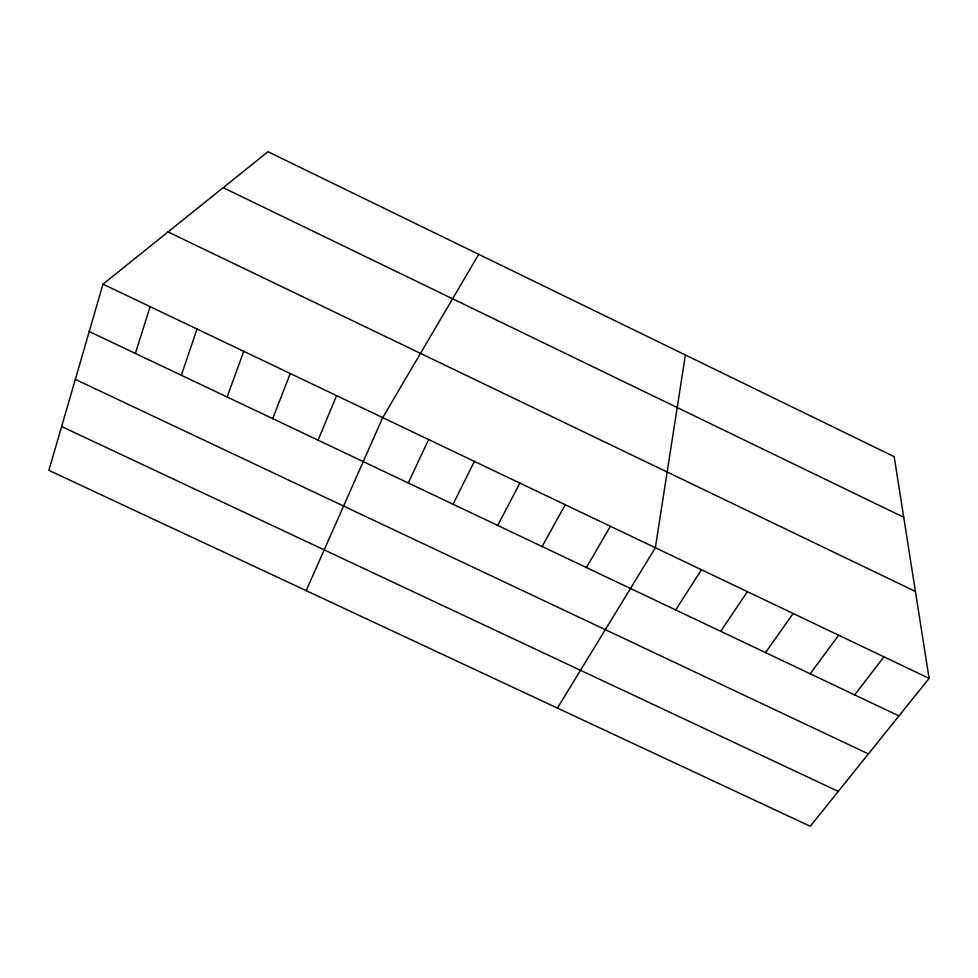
<?xml version="1.0" encoding="UTF-8"?>
<svg xmlns="http://www.w3.org/2000/svg" width="978" height="978" viewBox="0 0 978 978"><rect width="100%" height="100%" fill="white"/><g stroke="black" fill="none" stroke-linecap="round" stroke-linejoin="round"><path stroke-width="1.47" d="M685.395 354.977L655.346 547.741L557.423 708.084M102.983 284.146L48.9 470.357L810.249 826.288L929.1 678.377L894.185 456.665L267.984 151.712L102.983 284.146L929.1 678.377M135.38 353.437L150.111 306.627M181.333 375.259L197.03 329.024M227.104 396.982L243.754 351.322M272.679 418.621L290.27 373.523M318.058 440.161L336.591 395.625M306.151 590.626L382.716 417.63L478.719 254.341M408.254 482.985L428.633 439.55M453.058 504.257L474.367 461.371M497.692 525.443L519.893 483.095M542.13 546.543L565.235 504.734M586.397 567.546L610.382 526.286M675.688 609.942L701.47 569.746M720.713 631.323L747.388 591.666M765.554 652.607L793.109 613.487M810.2 673.805L838.635 635.211M854.662 694.906L883.965 656.837M61.626 426.53L838.28 791.398M75.33 379.378L868.403 753.904M89.23 331.53L898.929 715.92M168.045 231.933L915.42 591.458M223.192 187.666L903.733 517.276"/></g></svg>
